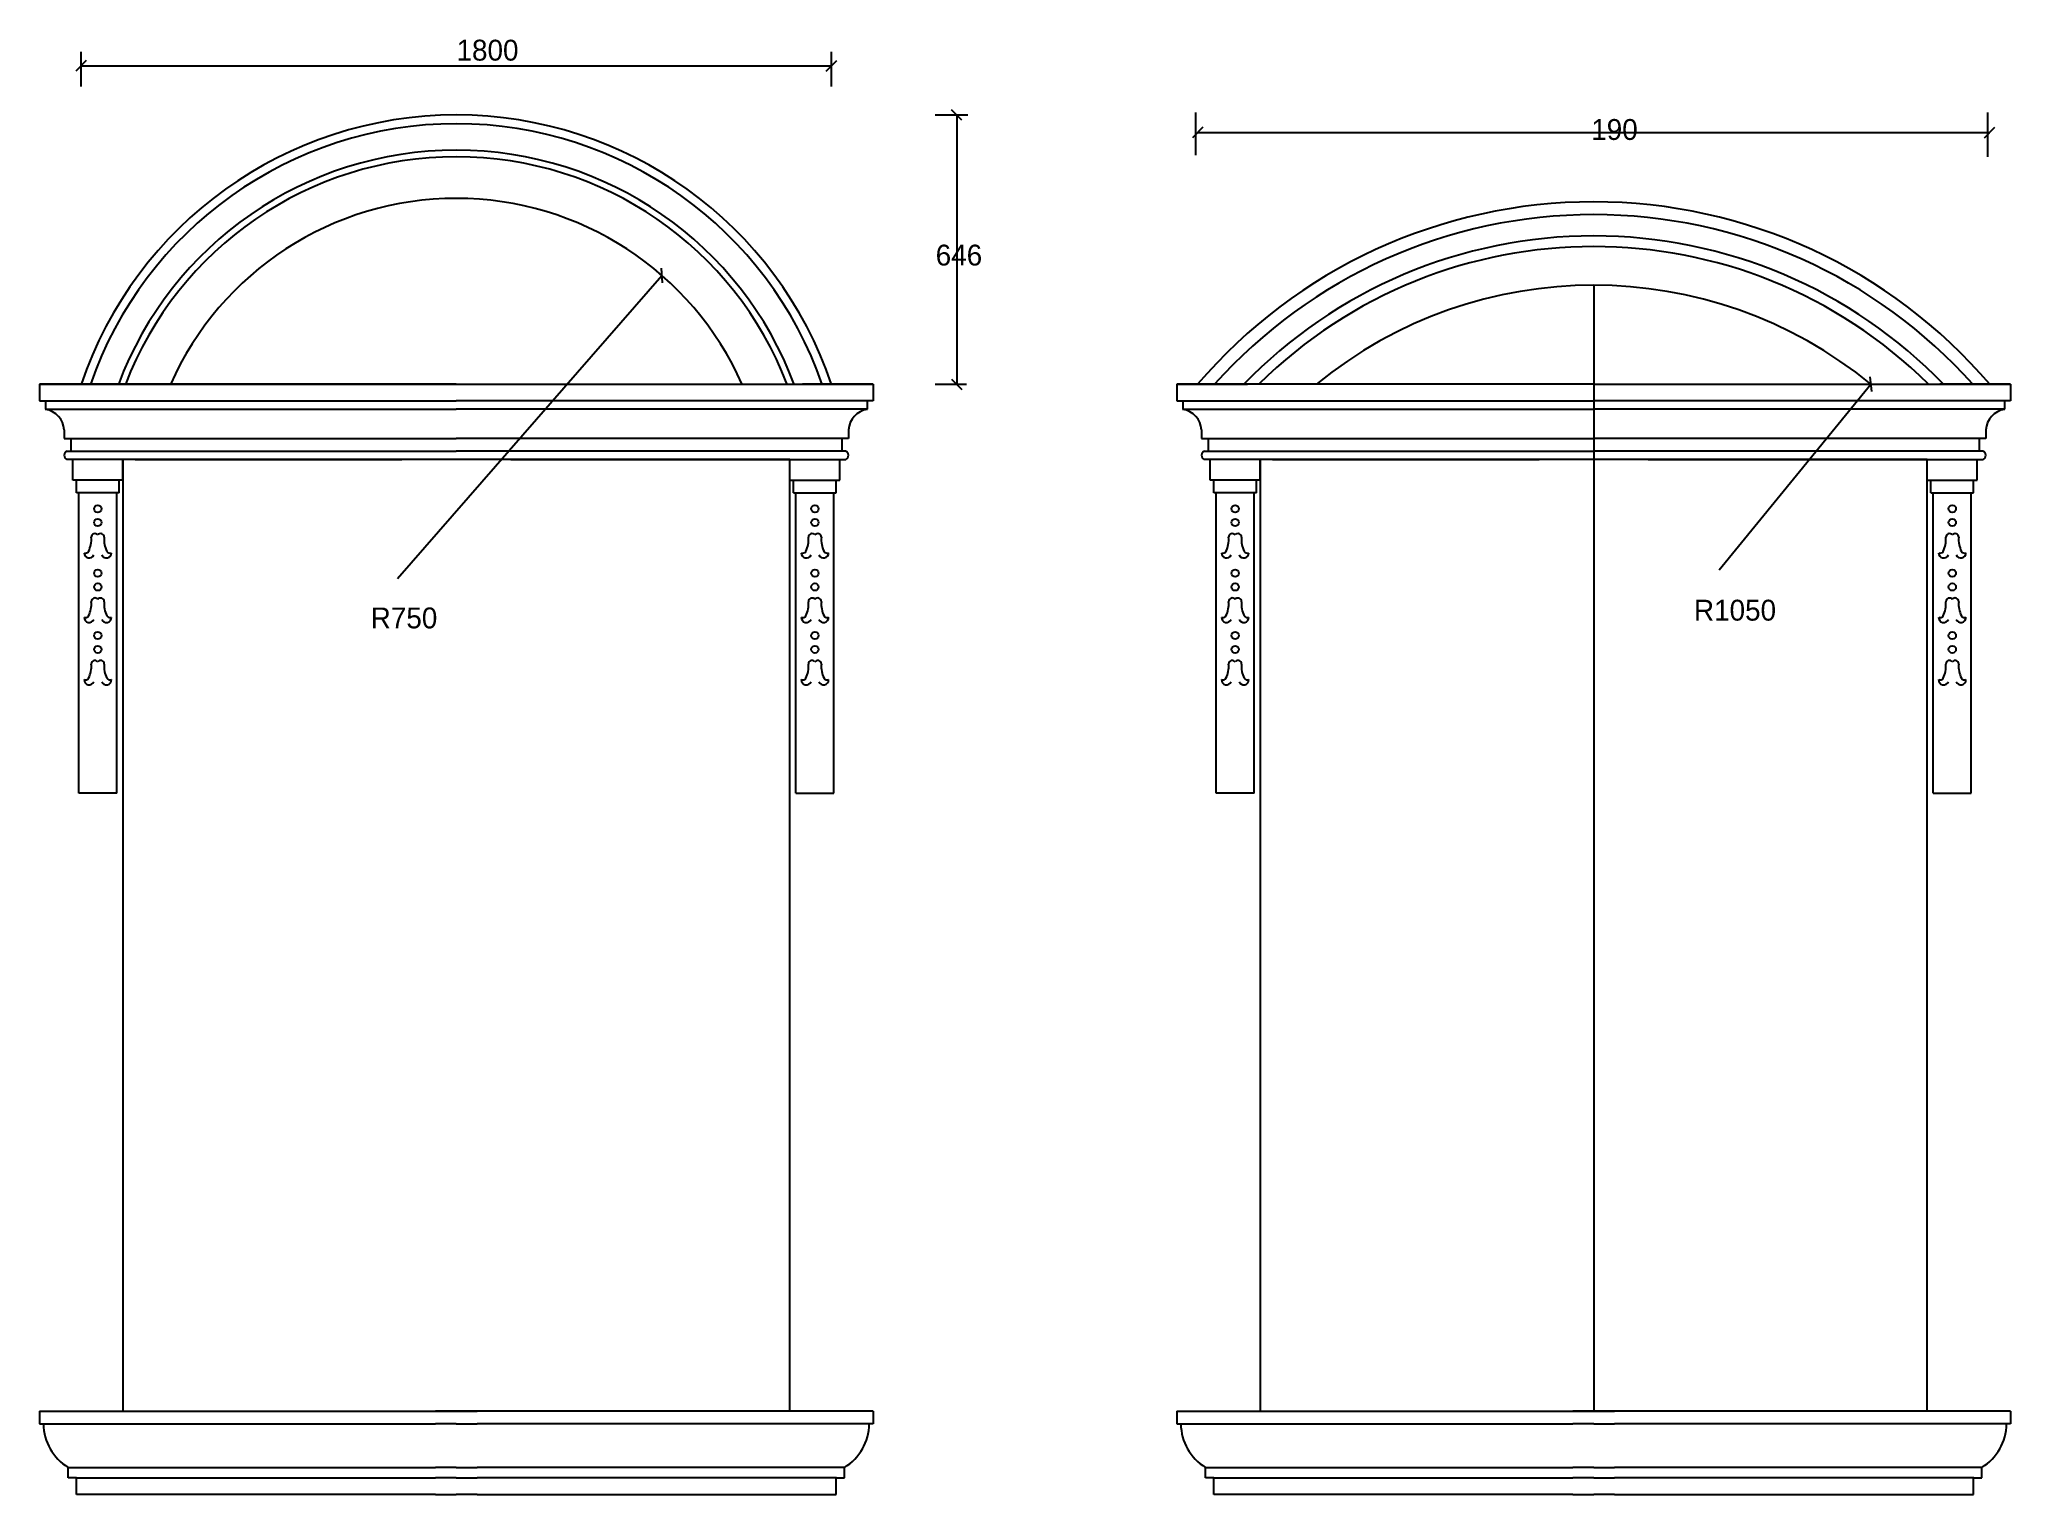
# Model space of a CAD drawing. Header units: metres. Extents: x 32 to 505, y -72 to 277.
import ezdxf

# ---------------------------------------------------------------- set-up
doc = ezdxf.new("R2010")
doc.units = ezdxf.units.M

# ---------------------------------------------------------------- blocks, each defined once
blk = doc.blocks.new('_OBLIQUE')
at = {"color": 0, "linetype": 'BYBLOCK'}
blk.add_line((-0.5, -0.5), (0.5, 0.5), dxfattribs=at)

msp = doc.modelspace()

# ---------------------------------------------------------------- linework, layer by layer
for p, q in [((42.42, 265.21), (42.42, 273.6)), ((42.42, 270.21), (222.42, 270.21)), ((222.42, 265.21), (222.42, 273.6)), ((247.29, 258.42), (255.13, 258.42)), ((252.45, 258.42), (252.45, 193.84)), ((309.79, 248.8), (309.79, 259)), ((499.79, 248.36), (499.79, 259)), ((310.23, 254.23), (500.23, 254.23)), ((118.34, 147.28), (181.72, 219.95)), ((405.23, 217.6), (405.23, -52.38)), ((132.42, 193.84), (32.42, 193.84)), ((49.42, 193.84), (32.42, 193.84)), ((32.42, 193.84), (49.42, 193.84)), ((32.42, 193.84), (32.42, 189.85)), ((32.42, 189.85), (132.42, 189.85)), ((33.88, 189.86), (33.88, 187.84)), ((42.42, 193.84), (222.42, 193.84)), ((132.42, 193.84), (232.42, 193.84)), ((232.42, 189.85), (132.42, 189.85)), ((215.42, 193.84), (232.42, 193.84)), ((232.42, 193.84), (215.42, 193.84)), ((230.97, 189.86), (230.97, 187.84)), ((232.42, 193.84), (232.42, 189.85)), ((247.29, 193.84), (254.77, 193.84)), ((305.23, 193.84), (322.23, 193.84)), ((322.23, 193.84), (305.23, 193.84)), ((305.23, 193.84), (305.23, 189.85)), ((405.23, 193.84), (305.23, 193.84)), ((305.23, 189.85), (405.23, 189.85)), ((306.69, 189.86), (306.69, 187.84)), ((405.23, 193.84), (505.23, 193.84)), ((505.23, 189.85), (405.23, 189.85)), ((435.32, 149.35), (471.75, 193.84)), ((505.23, 193.84), (488.23, 193.84)), ((488.23, 193.84), (505.23, 193.84)), ((503.78, 189.86), (503.78, 187.84)), ((505.23, 193.84), (505.23, 189.85)), ((33.88, 187.84), (132.42, 187.84)), ((230.97, 187.84), (132.42, 187.84)), ((306.69, 187.84), (405.23, 187.84)), ((503.78, 187.84), (405.23, 187.84)), ((38.36, 182.9), (38.36, 180.82)), ((38.36, 180.82), (49.43, 180.82)), ((39.34, 180.82), (132.42, 180.82)), ((39.92, 180.82), (39.92, 177.82)), ((225.5, 180.82), (132.42, 180.82)), ((226.49, 180.82), (215.42, 180.82)), ((224.92, 180.82), (224.92, 177.82)), ((226.49, 182.9), (226.49, 180.82)), ((311.17, 182.9), (311.17, 180.82)), ((311.17, 180.82), (322.24, 180.82)), ((312.15, 180.82), (405.23, 180.82)), ((312.73, 180.82), (312.73, 177.82)), ((498.31, 180.82), (405.23, 180.82)), ((499.3, 180.82), (488.23, 180.82)), ((497.73, 180.82), (497.73, 177.82)), ((499.3, 182.9), (499.3, 180.82)), ((119.38, 175.82), (39, 175.82)), ((39.05, 177.83), (132.42, 177.83)), ((40.42, 170.82), (40.42, 175.84)), ((41.47, 177.82), (41.47, 177.83)), ((52.42, 175.84), (52.42, -52.38)), ((212.42, 175.84), (52.42, 175.84)), ((52.42, 170.82), (52.42, 175.84)), ((55.35, 175.84), (119.38, 175.84)), ((225.79, 177.83), (132.42, 177.83)), ((202.42, 175.84), (138.39, 175.84)), ((209.5, 175.84), (145.47, 175.84)), ((145.47, 175.82), (225.85, 175.82)), ((212.42, -52.38), (212.42, 175.84)), ((212.42, 170.82), (212.42, 175.84)), ((223.38, 177.82), (223.38, 177.83)), ((224.42, 170.82), (224.42, 175.84)), ((392.19, 175.82), (311.8, 175.82)), ((311.86, 177.83), (405.23, 177.83)), ((313.23, 170.82), (313.23, 175.84)), ((314.28, 177.82), (314.28, 177.83)), ((325.23, 170.82), (325.23, 175.84)), ((485.23, 175.84), (325.23, 175.84)), ((325.23, 175.84), (325.23, -52.38)), ((328.16, 175.84), (392.19, 175.84)), ((498.6, 177.83), (405.23, 177.83)), ((475.23, 175.84), (411.2, 175.84)), ((482.31, 175.84), (418.28, 175.84)), ((418.28, 175.82), (498.66, 175.82)), ((485.23, -52.38), (485.23, 175.84)), ((485.23, 170.82), (485.23, 175.84)), ((496.19, 177.82), (496.19, 177.83)), ((497.23, 170.82), (497.23, 175.84)), ((52.42, 170.82), (40.42, 170.82)), ((41.31, 167.82), (41.31, 170.82)), ((51.54, 167.82), (51.54, 170.82)), ((212.42, 170.82), (224.42, 170.82)), ((213.31, 167.82), (213.31, 170.82)), ((223.54, 167.82), (223.54, 170.82)), ((325.23, 170.82), (313.23, 170.82)), ((314.12, 167.82), (314.12, 170.82)), ((324.35, 167.82), (324.35, 170.82)), ((485.23, 170.82), (497.23, 170.82)), ((486.12, 167.82), (486.12, 170.82)), ((496.35, 167.82), (496.35, 170.82)), ((51.54, 167.82), (41.31, 167.82)), ((41.86, 95.82), (41.86, 167.82)), ((50.99, 95.82), (50.99, 167.72)), ((213.31, 167.82), (223.54, 167.82)), ((213.86, 95.82), (213.86, 167.72)), ((222.99, 95.82), (222.99, 167.82)), ((324.35, 167.82), (314.12, 167.82)), ((314.67, 95.82), (314.67, 167.82)), ((323.8, 95.82), (323.8, 167.72)), ((486.12, 167.82), (496.35, 167.82)), ((486.67, 95.82), (486.67, 167.72)), ((495.8, 95.82), (495.8, 167.82)), ((50.99, 95.82), (41.86, 95.82)), ((213.86, 95.82), (222.99, 95.82)), ((323.8, 95.82), (314.67, 95.82)), ((486.67, 95.82), (495.8, 95.82)), ((32.42, -52.38), (127.42, -52.38)), ((32.42, -52.38), (32.42, -55.43)), ((32.42, -55.43), (127.42, -55.43)), ((52.42, -52.38), (132.42, -52.38)), ((132.42, -52.38), (127.42, -52.38)), ((132.42, -55.43), (127.42, -55.43)), ((212.42, -52.38), (132.42, -52.38)), ((132.42, -52.38), (137.42, -52.38)), ((132.42, -55.43), (137.42, -55.43)), ((232.42, -52.38), (137.42, -52.38)), ((232.42, -55.43), (137.42, -55.43)), ((232.42, -52.38), (232.42, -55.43)), ((305.23, -52.38), (400.23, -52.38)), ((305.23, -52.38), (305.23, -55.43)), ((305.23, -55.43), (400.23, -55.43)), ((325.23, -52.38), (405.23, -52.38)), ((405.23, -52.38), (400.23, -52.38)), ((405.23, -55.43), (400.23, -55.43)), ((485.23, -52.38), (405.23, -52.38)), ((405.23, -52.38), (410.23, -52.38)), ((405.23, -55.43), (410.23, -55.43)), ((505.23, -52.38), (410.23, -52.38)), ((505.23, -55.43), (410.23, -55.43)), ((505.23, -52.38), (505.23, -55.43)), ((39.31, -65.88), (127.42, -65.88)), ((39.31, -68.38), (39.31, -65.88)), ((132.42, -65.88), (127.42, -65.88)), ((132.42, -65.88), (137.42, -65.88)), ((225.54, -65.88), (137.42, -65.88)), ((225.54, -68.38), (225.54, -65.88)), ((312.12, -65.88), (400.23, -65.88)), ((312.12, -68.38), (312.12, -65.88)), ((405.23, -65.88), (400.23, -65.88)), ((405.23, -65.88), (410.23, -65.88)), ((498.35, -65.88), (410.23, -65.88)), ((498.35, -68.38), (498.35, -65.88)), ((41.31, -68.38), (39.31, -68.38)), ((41.26, -68.33), (127.42, -68.33)), ((41.31, -72.38), (41.31, -68.38)), ((132.42, -68.33), (127.42, -68.33)), ((132.42, -68.33), (137.42, -68.33)), ((223.59, -68.33), (137.42, -68.33)), ((223.54, -68.38), (225.54, -68.38)), ((223.54, -72.38), (223.54, -68.38)), ((314.12, -68.38), (312.12, -68.38)), ((314.07, -68.33), (400.23, -68.33)), ((314.12, -72.38), (314.12, -68.38)), ((405.23, -68.33), (400.23, -68.33)), ((405.23, -68.33), (410.23, -68.33)), ((496.4, -68.33), (410.23, -68.33)), ((496.35, -72.38), (496.35, -68.38)), ((496.35, -68.38), (498.35, -68.38)), ((127.42, -72.38), (41.31, -72.38)), ((127.42, -72.38), (132.42, -72.38)), ((137.42, -72.38), (132.42, -72.38)), ((137.42, -72.38), (223.54, -72.38)), ((400.23, -72.38), (314.12, -72.38)), ((400.23, -72.38), (405.23, -72.38)), ((410.23, -72.38), (405.23, -72.38)), ((410.23, -72.38), (496.35, -72.38))]:
    msp.add_line(p, q)
for centre in [(46.41, 164), (46.41, 160.69), (218.44, 164), (218.44, 160.69), (319.22, 164), (319.22, 160.69), (491.25, 164), (491.25, 160.69), (46.41, 148.55), (218.44, 148.55), (319.22, 148.55), (491.25, 148.55), (46.41, 145.24), (218.44, 145.24), (319.22, 145.24), (491.25, 145.24), (46.41, 133.59), (218.44, 133.59), (319.22, 133.59), (491.25, 133.59), (46.41, 130.28), (218.44, 130.28), (319.22, 130.28), (491.25, 130.28)]:
    msp.add_circle(centre, 0.88)
for centre, radius, start, end in [((132.42, 163.42), 95, 18.67, 161.33), ((132.42, 163.42), 92.89, 19.11, 160.89), ((132.42, 163.42), 86.56, 20.57, 159.43), ((132.42, 163.42), 84.98, 20.97, 159.03), ((132.42, 163.42), 75, 23.92, 156.08), ((405.23, 112.6), 125, 40.54, 139.46), ((405.23, 112.6), 121.93, 41.78, 138.22), ((405.23, 112.6), 116.82, 44.06, 135.94), ((405.23, 112.6), 114.26, 45.32, 134.68), ((405.23, 112.6), 105, 50.69, 129.31), ((33.05, 182.57), 5.32, 3.59, 81.17), ((231.8, 182.57), 5.32, 98.83, 176.41), ((305.86, 182.57), 5.32, 3.59, 81.17), ((504.61, 182.57), 5.32, 98.83, 176.41), ((39.46, 176.81), 1.09, 111.83, 244.88), ((225.39, 176.81), 1.09, 295.12, 68.17), ((312.27, 176.81), 1.09, 111.83, 244.88), ((498.2, 176.81), 1.09, 295.12, 68.17), ((38.48, 156.62), 6.4, 333.69, 4.89), ((45.73, 157.19), 0.87, 37.7, 181.79), ((47.1, 157.2), 0.85, 357.34, 142.45), ((54.33, 156.62), 6.4, 175.11, 206.31), ((210.51, 156.62), 6.4, 333.69, 4.89), ((217.75, 157.2), 0.85, 37.55, 182.66), ((219.11, 157.19), 0.87, 358.21, 142.3), ((226.36, 156.62), 6.4, 175.11, 206.31), ((311.29, 156.62), 6.4, 333.69, 4.89), ((318.54, 157.19), 0.87, 37.7, 181.79), ((319.91, 157.2), 0.85, 357.34, 142.45), ((327.14, 156.62), 6.4, 175.11, 206.31), ((483.32, 156.62), 6.4, 333.69, 4.89), ((490.56, 157.2), 0.85, 37.55, 182.66), ((491.92, 157.19), 0.87, 358.21, 142.3), ((499.17, 156.62), 6.4, 175.11, 206.31), ((43.52, 154.15), 0.79, 241.4, 332.54), ((44.35, 153.4), 1.21, 177.5, 337.7), ((48.47, 153.4), 1.21, 202.3, 2.5), ((49.3, 154.15), 0.79, 207.46, 298.6), ((215.55, 154.15), 0.79, 241.4, 332.54), ((216.38, 153.4), 1.21, 177.5, 337.7), ((220.5, 153.4), 1.21, 202.3, 2.5), ((221.33, 154.15), 0.79, 207.46, 298.6), ((316.33, 154.15), 0.79, 241.4, 332.54), ((317.16, 153.4), 1.21, 177.5, 337.7), ((321.28, 153.4), 1.21, 202.3, 2.5), ((322.11, 154.15), 0.79, 207.46, 298.6), ((488.36, 154.15), 0.79, 241.4, 332.54), ((489.19, 153.4), 1.21, 177.5, 337.7), ((493.31, 153.4), 1.21, 202.3, 2.5), ((494.14, 154.15), 0.79, 207.46, 298.6), ((45.73, 141.74), 0.87, 37.7, 181.79), ((47.1, 141.75), 0.85, 357.34, 142.45), ((217.75, 141.75), 0.85, 37.55, 182.66), ((219.11, 141.74), 0.87, 358.21, 142.3), ((318.54, 141.74), 0.87, 37.7, 181.79), ((319.91, 141.75), 0.85, 357.34, 142.45), ((490.56, 141.75), 0.85, 37.55, 182.66), ((491.92, 141.74), 0.87, 358.21, 142.3), ((43.52, 138.69), 0.79, 241.4, 332.54), ((44.35, 137.94), 1.21, 177.5, 337.7), ((38.48, 141.16), 6.4, 333.69, 4.89), ((48.47, 137.94), 1.21, 202.3, 2.5), ((54.33, 141.16), 6.4, 175.11, 206.31), ((49.3, 138.69), 0.79, 207.46, 298.6), ((215.55, 138.69), 0.79, 241.4, 332.54), ((216.38, 137.94), 1.21, 177.5, 337.7), ((210.51, 141.16), 6.4, 333.69, 4.89), ((220.5, 137.94), 1.21, 202.3, 2.5), ((226.36, 141.16), 6.4, 175.11, 206.31), ((221.33, 138.69), 0.79, 207.46, 298.6), ((316.33, 138.69), 0.79, 241.4, 332.54), ((317.16, 137.94), 1.21, 177.5, 337.7), ((311.29, 141.16), 6.4, 333.69, 4.89), ((321.28, 137.94), 1.21, 202.3, 2.5), ((327.14, 141.16), 6.4, 175.11, 206.31), ((322.11, 138.69), 0.79, 207.46, 298.6), ((488.36, 138.69), 0.79, 241.4, 332.54), ((489.19, 137.94), 1.21, 177.5, 337.7), ((483.32, 141.16), 6.4, 333.69, 4.89), ((493.31, 137.94), 1.21, 202.3, 2.5), ((499.17, 141.16), 6.4, 175.11, 206.31), ((494.14, 138.69), 0.79, 207.46, 298.6), ((43.52, 123.73), 0.79, 241.4, 332.54), ((44.35, 122.98), 1.21, 177.5, 337.7), ((38.48, 126.2), 6.4, 333.69, 4.89), ((45.73, 126.77), 0.87, 37.7, 181.79), ((47.1, 126.79), 0.85, 357.34, 142.45), ((48.47, 122.98), 1.21, 202.3, 2.5), ((54.33, 126.2), 6.4, 175.11, 206.31), ((49.3, 123.73), 0.79, 207.46, 298.6), ((215.55, 123.73), 0.79, 241.4, 332.54), ((216.38, 122.98), 1.21, 177.5, 337.7), ((210.51, 126.2), 6.4, 333.69, 4.89), ((217.75, 126.79), 0.85, 37.55, 182.66), ((219.11, 126.77), 0.87, 358.21, 142.3), ((220.5, 122.98), 1.21, 202.3, 2.5), ((226.36, 126.2), 6.4, 175.11, 206.31), ((221.33, 123.73), 0.79, 207.46, 298.6), ((316.33, 123.73), 0.79, 241.4, 332.54), ((317.16, 122.98), 1.21, 177.5, 337.7), ((311.29, 126.2), 6.4, 333.69, 4.89), ((318.54, 126.77), 0.87, 37.7, 181.79), ((319.91, 126.79), 0.85, 357.34, 142.45), ((321.28, 122.98), 1.21, 202.3, 2.5), ((327.14, 126.2), 6.4, 175.11, 206.31), ((322.11, 123.73), 0.79, 207.46, 298.6), ((488.36, 123.73), 0.79, 241.4, 332.54), ((489.19, 122.98), 1.21, 177.5, 337.7), ((483.32, 126.2), 6.4, 333.69, 4.89), ((490.56, 126.79), 0.85, 37.55, 182.66), ((491.92, 126.77), 0.87, 358.21, 142.3), ((493.31, 122.98), 1.21, 202.3, 2.5), ((499.17, 126.2), 6.4, 175.11, 206.31), ((494.14, 123.73), 0.79, 207.46, 298.6), ((45.87, -55.27), 12.48, 180.85, 238.3), ((218.98, -55.27), 12.48, 301.7, 359.15), ((318.68, -55.27), 12.48, 180.85, 238.3), ((491.79, -55.27), 12.48, 301.7, 359.15)]:
    msp.add_arc(centre, radius, start, end)

# ---------------------------------------------------------------- block references
at = {"xscale": 2.5, "yscale": 2.5, "zscale": 2.5}
for p, rotation in [((42.42, 270.21), 180), ((252.45, 258.42), 90), ((310.23, 254.23), 180), ((181.72, 219.95), 48.91), ((252.45, 193.84), 270), ((471.75, 193.84), 50.69)]:
    msp.add_blockref('_OBLIQUE', p, dxfattribs=dict(at, rotation=rotation))
for p in [(222.42, 270.21), (500.23, 254.23)]:
    msp.add_blockref('_OBLIQUE', p, dxfattribs=at)

# ---------------------------------------------------------------- texts
at = {"char_height": 5, "attachment_point": 1}
for s, insert in [('\\A1;1800', (132.46, 276.46)), ('\\A1;190', (404.64, 257.44)), ('\\A1;646', (247.4, 227.33)), ('\\A1;R1050', (429.28, 142.18)), ('\\A1;R750', (111.88, 140.32))]:
    msp.add_mtext(s, dxfattribs=dict(at, insert=insert))

doc.saveas('drawing.dxf')
